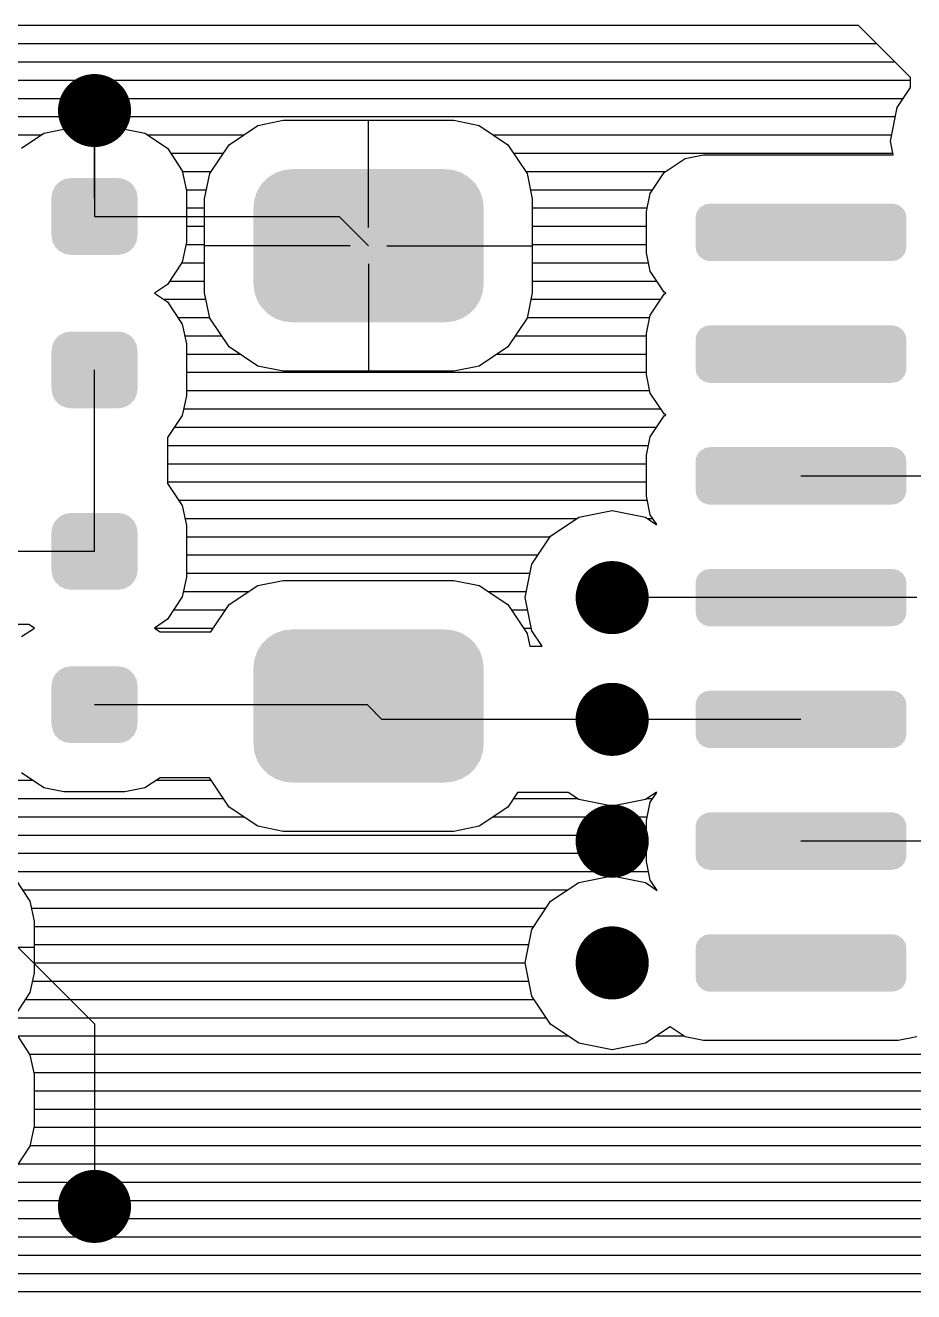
# Model space of a CAD drawing. Extents: x 295 to 953, y 10 to 290.
# Drawn here: x 563.5 to 583.88, y 160.36 to 189.42 of the extents above; entities that cross this region are included whole.
import ezdxf

# ---------------------------------------------------------------- set-up
doc = ezdxf.new("R2010")
doc.units = 0
doc.header["$LTSCALE"] = 5
doc.header["$MEASUREMENT"] = 0
doc.layers.get('0').update_dxf_attribs({"linetype": 'CONTINUOUS', "lineweight": 25})

msp = doc.modelspace()

# ---------------------------------------------------------------- linework, layer by layer
for p, q in [((582.61, 189.421), (559.688, 189.421)), ((583.806, 188.226), (582.61, 189.421)), ((560.716, 189.002), (583.029, 189.002)), ((561.102, 188.583), (583.448, 188.583)), ((561.348, 188.164), (583.806, 188.164)), ((583.806, 187.991), (583.806, 188.226)), ((561.432, 187.745), (583.638, 187.745)), ((583.499, 187.533), (583.806, 187.991)), ((565.086, 187.466), (565.086, 185.035)), ((583.348, 186.767), (583.499, 187.533)), ((562.046, 187.326), (583.459, 187.326)), ((568.83, 187.125), (569.411, 187.242)), ((569.411, 187.242), (573.328, 187.242)), ((571.373, 184.783), (571.373, 187.242)), ((573.328, 187.242), (573.91, 187.125)), ((562.974, 186.907), (563.873, 186.907)), ((563.41, 186.599), (563.924, 186.946)), ((563.924, 186.946), (564.382, 187.035)), ((564.382, 187.035), (565.785, 187.035)), ((565.086, 185.454), (565.086, 187.035)), ((565.785, 187.035), (566.243, 186.946)), ((566.243, 186.946), (566.757, 186.599)), ((566.293, 186.907), (568.506, 186.907)), ((568.171, 186.683), (568.83, 187.125)), ((573.91, 187.125), (574.569, 186.683)), ((574.234, 186.907), (583.376, 186.907)), ((566.757, 186.599), (567.098, 186.085)), ((567.729, 186.024), (568.171, 186.683)), ((574.569, 186.683), (575.01, 186.024)), ((583.409, 186.449), (583.348, 186.767)), ((566.83, 186.488), (568.037, 186.488)), ((574.703, 186.488), (583.404, 186.488)), ((578.156, 186.046), (578.631, 186.365)), ((578.631, 186.365), (579.056, 186.449)), ((579.056, 186.449), (583.409, 186.449)), ((567.098, 186.085), (567.193, 185.627)), ((567.103, 186.069), (567.757, 186.069)), ((567.612, 185.443), (567.729, 186.024)), ((574.982, 186.069), (578.19, 186.069)), ((575.01, 186.024), (575.128, 185.443)), ((577.832, 185.566), (578.156, 186.046)), ((567.187, 185.65), (567.657, 185.65)), ((567.193, 185.627), (567.193, 184.442)), ((567.612, 183.286), (567.612, 185.443)), ((575.083, 185.65), (577.888, 185.65)), ((575.128, 185.443), (575.128, 183.286)), ((577.748, 185.147), (577.832, 185.566)), ((567.193, 185.23), (567.612, 185.23)), ((575.128, 185.23), (577.765, 185.23)), ((577.748, 184.202), (577.748, 185.147)), ((565.086, 185.035), (570.696, 185.035)), ((565.505, 185.035), (567.193, 185.035)), ((567.193, 184.811), (567.612, 184.811)), ((570.696, 185.035), (571.373, 184.364)), ((575.128, 184.811), (577.748, 184.811)), ((567.193, 184.442), (567.098, 183.99)), ((567.182, 184.392), (567.612, 184.392)), ((570.953, 184.364), (567.612, 184.364)), ((571.792, 184.364), (575.128, 184.364)), ((575.128, 184.392), (577.748, 184.392)), ((567.098, 183.99), (566.757, 183.476)), ((567.092, 183.973), (567.612, 183.973)), ((571.373, 183.945), (571.373, 181.486)), ((575.128, 183.973), (577.793, 183.973)), ((577.832, 183.778), (577.748, 184.202)), ((578.156, 183.297), (577.832, 183.778)), ((566.757, 183.476), (566.461, 183.275)), ((566.813, 183.554), (567.612, 183.554)), ((575.128, 183.554), (577.983, 183.554)), ((566.461, 183.275), (566.757, 183.079)), ((566.673, 183.135), (567.64, 183.135)), ((566.757, 183.079), (567.098, 182.565)), ((567.729, 182.705), (567.612, 183.286)), ((575.128, 183.286), (575.01, 182.705)), ((575.1, 183.135), (578.078, 183.135)), ((577.832, 182.772), (578.156, 183.252)), ((578.19, 183.275), (578.156, 183.297)), ((578.156, 183.252), (578.19, 183.275)), ((566.997, 182.716), (567.724, 182.716)), ((567.098, 182.565), (567.193, 182.112)), ((568.171, 182.045), (567.729, 182.705)), ((575.01, 182.705), (574.569, 182.045)), ((575.016, 182.716), (577.821, 182.716)), ((577.748, 182.353), (577.832, 182.772)), ((567.154, 182.297), (568.003, 182.297)), ((574.737, 182.297), (577.748, 182.297)), ((577.748, 181.408), (577.748, 182.353)), ((567.193, 182.112), (567.193, 180.922)), ((568.83, 181.604), (568.171, 182.045)), ((574.569, 182.045), (573.91, 181.604)), ((567.193, 181.878), (568.417, 181.878)), ((574.323, 181.878), (577.748, 181.878)), ((565.086, 177.351), (565.086, 181.514)), ((567.193, 181.459), (577.748, 181.459)), ((569.411, 181.486), (568.83, 181.604)), ((573.328, 181.486), (569.411, 181.486)), ((573.91, 181.604), (573.328, 181.486)), ((577.832, 180.984), (577.748, 181.408)), ((567.193, 181.039), (577.821, 181.039)), ((567.193, 180.922), (567.098, 180.469)), ((578.156, 180.503), (577.832, 180.984)), ((567.098, 180.469), (566.762, 179.961)), ((567.131, 180.62), (578.078, 180.62)), ((577.832, 179.978), (578.156, 180.458)), ((578.19, 180.481), (578.156, 180.503)), ((578.156, 180.458), (578.19, 180.481)), ((566.925, 180.201), (577.983, 180.201)), ((566.762, 179.961), (566.762, 178.91)), ((577.748, 179.559), (577.832, 179.978)), ((566.762, 179.782), (577.793, 179.782)), ((566.762, 179.363), (577.748, 179.363)), ((577.748, 178.614), (577.748, 179.559)), ((581.291, 179.084), (585.343, 179.084)), ((566.762, 178.944), (577.748, 178.944)), ((566.762, 178.91), (567.098, 178.402)), ((567.014, 178.525), (577.765, 178.525)), ((577.832, 178.19), (577.748, 178.614)), ((567.098, 178.402), (567.193, 177.944)), ((575.547, 177.703), (576.195, 178.134)), ((576.195, 178.134), (576.961, 178.285)), ((576.961, 178.285), (577.721, 178.134)), ((577.721, 178.134), (577.966, 177.966)), ((577.983, 177.966), (577.832, 178.19)), ((567.159, 178.106), (576.156, 178.106)), ((567.193, 177.944), (567.193, 176.759)), ((577.76, 178.106), (577.888, 178.106)), ((577.966, 177.966), (577.983, 177.966)), ((567.193, 177.687), (575.541, 177.687)), ((575.117, 177.055), (575.547, 177.703)), ((565.086, 177.351), (560.023, 177.351)), ((567.193, 177.268), (575.256, 177.268)), ((574.966, 176.29), (575.117, 177.055)), ((567.193, 176.759), (567.098, 176.306)), ((567.193, 176.848), (575.077, 176.848)), ((568.83, 176.569), (569.411, 176.681)), ((569.411, 176.681), (573.328, 176.681)), ((573.328, 176.681), (573.91, 176.569)), ((567.126, 176.429), (568.629, 176.429)), ((568.171, 176.128), (568.83, 176.569)), ((573.91, 176.569), (574.569, 176.128)), ((574.111, 176.429), (574.994, 176.429)), ((567.098, 176.306), (566.757, 175.792)), ((567.757, 175.507), (568.171, 176.128)), ((574.569, 176.128), (575.01, 175.463)), ((575.117, 175.53), (574.966, 176.29)), ((581.291, 176.29), (576.961, 176.29)), ((583.946, 176.29), (581.291, 176.29)), ((566.902, 176.01), (568.092, 176.01)), ((574.647, 176.01), (575.022, 176.01)), ((563.577, 175.675), (563.214, 175.675)), ((563.41, 175.396), (563.706, 175.591)), ((563.706, 175.591), (563.577, 175.675)), ((566.757, 175.792), (566.461, 175.591)), ((566.461, 175.591), (567.813, 175.591)), ((566.461, 175.591), (566.589, 175.507)), ((574.927, 175.591), (575.105, 175.591)), ((575.351, 175.172), (575.117, 175.53)), ((566.589, 175.507), (567.757, 175.507)), ((575.01, 175.463), (575.072, 175.172)), ((575.072, 175.172), (575.351, 175.172)), ((575.072, 175.172), (575.351, 175.172)), ((571.345, 173.831), (565.086, 173.831)), ((571.68, 173.496), (571.345, 173.831)), ((571.68, 173.496), (571.373, 173.803)), ((576.961, 173.496), (571.68, 173.496)), ((581.291, 173.496), (576.961, 173.496)), ((555.927, 172.099), (563.667, 172.099)), ((563.924, 171.925), (563.41, 172.272)), ((566.589, 172.154), (566.243, 171.925)), ((566.5, 172.099), (567.757, 172.099)), ((567.724, 172.154), (566.589, 172.154)), ((567.729, 172.143), (567.724, 172.154)), ((568.171, 171.484), (567.729, 172.143)), ((564.382, 171.836), (563.924, 171.925)), ((565.785, 171.836), (564.382, 171.836)), ((566.243, 171.925), (565.785, 171.836)), ((574.792, 171.819), (574.569, 171.484)), ((575.949, 171.819), (574.792, 171.819)), ((576.195, 171.657), (575.949, 171.819)), ((577.966, 171.819), (577.721, 171.657)), ((577.832, 171.596), (577.983, 171.819)), ((577.983, 171.819), (577.966, 171.819)), ((555.654, 171.68), (568.037, 171.68)), ((568.83, 171.042), (568.171, 171.484)), ((574.569, 171.484), (573.91, 171.042)), ((574.703, 171.68), (576.156, 171.68)), ((576.961, 171.501), (576.195, 171.657)), ((577.721, 171.657), (576.961, 171.501)), ((577.748, 171.177), (577.832, 171.596)), ((577.76, 171.68), (577.888, 171.68)), ((555.788, 171.26), (568.506, 171.26)), ((574.234, 171.26), (577.765, 171.26)), ((577.748, 170.232), (577.748, 171.177)), ((569.411, 170.925), (568.83, 171.042)), ((573.328, 170.925), (569.411, 170.925)), ((573.91, 171.042), (573.328, 170.925)), ((555.871, 170.841), (577.748, 170.841)), ((585.343, 170.702), (581.291, 170.702)), ((555.844, 170.422), (577.748, 170.422)), ((563.007, 170.003), (577.793, 170.003)), ((577.832, 169.808), (577.748, 170.232)), ((563.264, 169.835), (563.605, 169.321)), ((575.547, 169.321), (576.195, 169.752)), ((576.195, 169.752), (576.961, 169.903)), ((576.961, 169.903), (577.721, 169.752)), ((577.721, 169.752), (577.994, 169.567)), ((577.994, 169.567), (577.832, 169.808)), ((563.432, 169.584), (575.944, 169.584)), ((577.966, 169.584), (577.983, 169.584)), ((563.605, 169.321), (563.7, 168.863)), ((563.639, 169.165), (575.446, 169.165)), ((575.117, 168.673), (575.547, 169.321)), ((563.7, 168.863), (563.7, 167.678)), ((563.7, 168.746), (575.167, 168.746)), ((574.966, 167.908), (575.117, 168.673)), ((562.013, 168.271), (563.7, 168.271)), ((563.326, 168.271), (565.086, 166.511)), ((563.7, 168.327), (575.049, 168.327)), ((563.7, 167.678), (563.605, 167.226)), ((563.7, 167.908), (574.966, 167.908)), ((575.117, 167.148), (574.966, 167.908)), ((563.661, 167.489), (575.049, 167.489)), ((563.605, 167.226), (563.264, 166.712)), ((575.547, 166.499), (575.117, 167.148)), ((563.505, 167.069), (575.167, 167.069)), ((563.181, 166.65), (575.446, 166.65)), ((565.086, 166.511), (565.086, 162.32)), ((563.264, 166.315), (563.605, 165.801)), ((563.32, 166.231), (575.949, 166.231)), ((576.195, 166.069), (575.547, 166.499)), ((578.29, 166.444), (577.721, 166.069)), ((577.966, 166.231), (578.609, 166.231)), ((578.631, 166.214), (578.29, 166.444)), ((579.056, 166.131), (578.631, 166.214)), ((583.946, 166.214), (583.521, 166.131)), ((576.961, 165.913), (576.195, 166.069)), ((577.721, 166.069), (576.961, 165.913)), ((583.521, 166.131), (579.056, 166.131)), ((563.6, 165.812), (587.857, 165.812)), ((563.605, 165.801), (563.7, 165.348)), ((563.689, 165.393), (587.857, 165.393)), ((563.7, 165.348), (563.7, 164.158)), ((563.7, 164.974), (587.857, 164.974)), ((563.7, 164.555), (587.857, 164.555)), ((563.7, 164.158), (563.605, 163.705)), ((563.695, 164.136), (587.857, 164.136)), ((563.605, 163.705), (563.264, 163.191)), ((563.611, 163.717), (587.857, 163.717)), ((563.337, 163.298), (587.891, 163.298)), ((562.801, 162.878), (588.064, 162.878)), ((561.459, 162.459), (588.416, 162.459)), ((561.432, 162.04), (588.835, 162.04)), ((561.348, 161.621), (589.254, 161.621)), ((561.102, 161.202), (589.673, 161.202)), ((560.716, 160.783), (590.254, 160.783)), ((559.688, 160.364), (591.333, 160.364))]:
    msp.add_line(p, q)
at = {"const_width": 0.838}
for points in [[(564.667, 187.466, 1), (565.505, 187.466, 1)], [(576.541, 176.29, 1), (577.38, 176.29, 1)], [(576.541, 173.496, 1), (577.38, 173.496, 1)], [(576.541, 170.702, 1), (577.38, 170.702, 1)], [(576.541, 167.908, 1), (577.38, 167.908, 1)], [(564.667, 162.32, 1), (565.505, 162.32, 1)]]:
    msp.add_lwpolyline(points, format="xyb", close=True, dxfattribs=at)
for points in [[(569.072, 185.933), (569.229, 186.033), (573.675, 185.933), (573.514, 186.033)], [(569.229, 186.033), (569.242, 186.037), (573.514, 186.033), (573.507, 186.037)], [(569.242, 186.037), (569.416, 186.098), (573.507, 186.037), (573.326, 186.098)], [(569.416, 186.098), (569.436, 186.101), (573.326, 186.098), (573.319, 186.101)], [(569.436, 186.101), (569.612, 186.121), (573.319, 186.101), (573.133, 186.121)], [(569.612, 186.121), (569.612, 186.124), (573.133, 186.121), (573.133, 186.124)], [(564.124, 185.614), (564.178, 185.726), (566.05, 185.614), (565.992, 185.726)], [(564.178, 185.726), (564.189, 185.738), (565.992, 185.726), (565.986, 185.738)], [(564.189, 185.738), (564.275, 185.827), (565.986, 185.738), (565.895, 185.827)], [(564.275, 185.827), (564.291, 185.835), (565.895, 185.827), (565.886, 185.835)], [(564.291, 185.835), (564.398, 185.892), (565.886, 185.835), (565.769, 185.892)], [(564.398, 185.892), (564.425, 185.896), (565.769, 185.892), (565.76, 185.896)], [(564.425, 185.896), (564.536, 185.915), (565.76, 185.896), (565.636, 185.915)], [(568.823, 185.628), (568.922, 185.786), (573.923, 185.628), (573.822, 185.786)], [(568.922, 185.786), (568.93, 185.794), (573.822, 185.786), (573.817, 185.794)], [(568.93, 185.794), (569.061, 185.927), (573.817, 185.794), (573.682, 185.927)], [(569.061, 185.927), (569.072, 185.933), (573.682, 185.927), (573.675, 185.933)], [(564.097, 184.593), (564.097, 185.476), (566.075, 184.593), (566.075, 185.476)], [(564.1, 185.476), (564.118, 185.6), (566.072, 185.476), (566.052, 185.6)], [(564.118, 185.6), (564.124, 185.614), (566.052, 185.6), (566.05, 185.614)], [(568.732, 185.244), (568.753, 185.431), (574.013, 185.244), (573.991, 185.431)], [(568.753, 185.431), (568.757, 185.441), (573.991, 185.431), (573.99, 185.441)], [(568.757, 185.441), (568.817, 185.618), (573.99, 185.441), (573.927, 185.618)], [(568.817, 185.618), (568.823, 185.628), (573.927, 185.618), (573.923, 185.628)], [(568.732, 185.242), (568.732, 185.244), (574.013, 185.242), (574.013, 185.244)], [(568.732, 183.487), (568.732, 185.242), (574.013, 183.487), (574.013, 185.242)], [(578.873, 185.033), (578.898, 185.12), (583.705, 185.033), (583.689, 185.12)], [(578.898, 185.12), (578.907, 185.149), (583.689, 185.12), (583.671, 185.149)], [(578.907, 185.149), (578.963, 185.223), (583.671, 185.149), (583.625, 185.223)], [(578.963, 185.223), (578.98, 185.245), (583.625, 185.223), (583.596, 185.245)], [(578.98, 185.245), (579.062, 185.296), (583.596, 185.245), (583.529, 185.296)], [(579.062, 185.296), (579.083, 185.309), (583.529, 185.296), (583.484, 185.309)], [(579.083, 185.309), (579.193, 185.329), (583.484, 185.309), (583.413, 185.329)], [(579.193, 185.329), (579.201, 185.331), (583.413, 185.329), (583.381, 185.331)], [(578.872, 185.001), (578.873, 185.033), (583.711, 185.001), (583.705, 185.033)], [(578.872, 184.342), (578.872, 185.001), (583.711, 184.342), (583.711, 185.001)], [(564.12, 184.47), (564.1, 184.593), (566.054, 184.47), (566.072, 184.593)], [(564.122, 184.456), (564.12, 184.47), (566.048, 184.456), (566.054, 184.47)], [(564.18, 184.344), (564.122, 184.456), (565.994, 184.344), (566.048, 184.456)], [(564.186, 184.332), (564.18, 184.344), (565.983, 184.332), (565.994, 184.344)], [(564.278, 184.243), (564.186, 184.332), (565.898, 184.243), (565.983, 184.332)], [(564.286, 184.234), (564.278, 184.243), (565.881, 184.234), (565.898, 184.243)], [(564.403, 184.178), (564.286, 184.234), (565.774, 184.178), (565.881, 184.234)], [(578.878, 184.31), (578.872, 184.342), (583.709, 184.31), (583.711, 184.342)], [(578.894, 184.223), (578.878, 184.31), (583.684, 184.223), (583.709, 184.31)], [(564.412, 184.173), (564.403, 184.178), (565.748, 184.173), (565.774, 184.178)], [(564.536, 184.155), (564.412, 184.173), (565.636, 184.155), (565.748, 184.173)], [(578.912, 184.194), (578.894, 184.223), (583.676, 184.194), (583.684, 184.223)], [(578.957, 184.12), (578.912, 184.194), (583.62, 184.12), (583.676, 184.194)], [(578.987, 184.098), (578.957, 184.12), (583.603, 184.098), (583.62, 184.12)], [(579.054, 184.047), (578.987, 184.098), (583.521, 184.047), (583.603, 184.098)], [(579.098, 184.034), (579.054, 184.047), (583.5, 184.034), (583.521, 184.047)], [(579.17, 184.014), (579.098, 184.034), (583.389, 184.014), (583.5, 184.034)], [(579.201, 184.012), (579.17, 184.014), (583.381, 184.012), (583.389, 184.014)], [(568.732, 183.484), (568.732, 183.487), (574.013, 183.484), (574.013, 183.487)], [(568.754, 183.298), (568.732, 183.484), (573.992, 183.298), (574.013, 183.484)], [(568.755, 183.287), (568.754, 183.298), (573.989, 183.287), (573.992, 183.298)], [(568.819, 183.111), (568.755, 183.287), (573.928, 183.111), (573.989, 183.287)], [(568.822, 183.101), (568.819, 183.111), (573.922, 183.101), (573.928, 183.111)], [(568.923, 182.942), (568.822, 183.101), (573.823, 182.942), (573.922, 183.101)], [(568.929, 182.934), (568.923, 182.942), (573.815, 182.934), (573.823, 182.942)], [(569.063, 182.802), (568.929, 182.934), (573.684, 182.802), (573.815, 182.934)], [(569.07, 182.795), (569.063, 182.802), (573.673, 182.795), (573.684, 182.802)], [(569.231, 182.696), (569.07, 182.795), (573.516, 182.696), (573.673, 182.795)], [(569.238, 182.691), (569.231, 182.696), (573.503, 182.691), (573.516, 182.696)], [(569.419, 182.63), (569.238, 182.691), (573.33, 182.63), (573.503, 182.691)], [(569.426, 182.628), (569.419, 182.63), (573.309, 182.628), (573.33, 182.63)], [(569.612, 182.608), (569.426, 182.628), (573.133, 182.608), (573.309, 182.628)], [(569.612, 182.604), (569.612, 182.608), (573.133, 182.604), (573.133, 182.608)], [(578.98, 182.451), (579.062, 182.502), (583.596, 182.451), (583.529, 182.502)], [(579.062, 182.502), (579.083, 182.515), (583.529, 182.502), (583.484, 182.515)], [(579.083, 182.515), (579.193, 182.535), (583.484, 182.515), (583.413, 182.535)], [(579.193, 182.535), (579.201, 182.537), (583.413, 182.535), (583.381, 182.537)], [(564.124, 182.094), (564.178, 182.206), (566.05, 182.094), (565.992, 182.206)], [(564.178, 182.206), (564.189, 182.218), (565.992, 182.206), (565.986, 182.218)], [(564.189, 182.218), (564.275, 182.306), (565.986, 182.218), (565.895, 182.306)], [(564.275, 182.306), (564.291, 182.315), (565.895, 182.306), (565.886, 182.315)], [(564.291, 182.315), (564.398, 182.371), (565.886, 182.315), (565.769, 182.371)], [(564.398, 182.371), (564.425, 182.376), (565.769, 182.371), (565.76, 182.376)], [(564.425, 182.376), (564.536, 182.394), (565.76, 182.376), (565.636, 182.394)], [(578.872, 182.207), (578.873, 182.239), (583.711, 182.207), (583.705, 182.239)], [(578.872, 181.548), (578.872, 182.207), (583.711, 181.548), (583.711, 182.207)], [(578.873, 182.239), (578.898, 182.326), (583.705, 182.239), (583.689, 182.326)], [(578.898, 182.326), (578.907, 182.355), (583.689, 182.326), (583.671, 182.355)], [(578.907, 182.355), (578.963, 182.429), (583.671, 182.355), (583.625, 182.429)], [(578.963, 182.429), (578.98, 182.451), (583.625, 182.429), (583.596, 182.451)], [(564.097, 181.073), (564.097, 181.956), (566.075, 181.073), (566.075, 181.956)], [(564.1, 181.956), (564.118, 182.08), (566.072, 181.956), (566.052, 182.08)], [(564.118, 182.08), (564.124, 182.094), (566.052, 182.08), (566.05, 182.094)], [(578.878, 181.516), (578.872, 181.548), (583.709, 181.516), (583.711, 181.548)], [(578.894, 181.429), (578.878, 181.516), (583.684, 181.429), (583.709, 181.516)], [(578.912, 181.4), (578.894, 181.429), (583.676, 181.4), (583.684, 181.429)], [(578.957, 181.326), (578.912, 181.4), (583.62, 181.326), (583.676, 181.4)], [(578.987, 181.304), (578.957, 181.326), (583.603, 181.304), (583.62, 181.326)], [(564.12, 180.949), (564.1, 181.073), (566.054, 180.949), (566.072, 181.073)], [(579.054, 181.253), (578.987, 181.304), (583.521, 181.253), (583.603, 181.304)], [(579.098, 181.24), (579.054, 181.253), (583.5, 181.24), (583.521, 181.253)], [(579.17, 181.22), (579.098, 181.24), (583.389, 181.22), (583.5, 181.24)], [(579.201, 181.218), (579.17, 181.22), (583.381, 181.218), (583.389, 181.22)], [(564.122, 180.935), (564.12, 180.949), (566.048, 180.935), (566.054, 180.949)], [(564.18, 180.823), (564.122, 180.935), (565.994, 180.823), (566.048, 180.935)], [(564.186, 180.811), (564.18, 180.823), (565.983, 180.811), (565.994, 180.823)], [(564.278, 180.723), (564.186, 180.811), (565.898, 180.723), (565.983, 180.811)], [(564.286, 180.714), (564.278, 180.723), (565.881, 180.714), (565.898, 180.723)], [(564.403, 180.657), (564.286, 180.714), (565.774, 180.657), (565.881, 180.714)], [(564.412, 180.653), (564.403, 180.657), (565.748, 180.653), (565.774, 180.657)], [(564.536, 180.634), (564.412, 180.653), (565.636, 180.634), (565.748, 180.653)], [(578.907, 179.561), (578.963, 179.635), (583.671, 179.561), (583.625, 179.635)], [(578.963, 179.635), (578.98, 179.657), (583.625, 179.635), (583.596, 179.657)], [(578.98, 179.657), (579.062, 179.708), (583.596, 179.657), (583.529, 179.708)], [(579.062, 179.708), (579.083, 179.721), (583.529, 179.708), (583.484, 179.721)], [(579.083, 179.721), (579.193, 179.741), (583.484, 179.721), (583.413, 179.741)], [(579.193, 179.741), (579.201, 179.743), (583.413, 179.741), (583.381, 179.743)], [(578.872, 179.413), (578.873, 179.445), (583.711, 179.413), (583.705, 179.445)], [(578.872, 178.754), (578.872, 179.413), (583.711, 178.754), (583.711, 179.413)], [(578.873, 179.445), (578.898, 179.532), (583.705, 179.445), (583.689, 179.532)], [(578.898, 179.532), (578.907, 179.561), (583.689, 179.532), (583.671, 179.561)], [(578.878, 178.722), (578.872, 178.754), (583.709, 178.722), (583.711, 178.754)], [(578.894, 178.635), (578.878, 178.722), (583.684, 178.635), (583.709, 178.722)], [(578.912, 178.606), (578.894, 178.635), (583.676, 178.606), (583.684, 178.635)], [(578.957, 178.532), (578.912, 178.606), (583.62, 178.532), (583.676, 178.606)], [(578.987, 178.51), (578.957, 178.532), (583.603, 178.51), (583.62, 178.532)], [(579.054, 178.459), (578.987, 178.51), (583.521, 178.459), (583.603, 178.51)], [(579.098, 178.446), (579.054, 178.459), (583.5, 178.446), (583.521, 178.459)], [(579.17, 178.426), (579.098, 178.446), (583.389, 178.426), (583.5, 178.446)], [(579.201, 178.424), (579.17, 178.426), (583.381, 178.424), (583.389, 178.426)], [(564.189, 178.054), (564.275, 178.143), (565.986, 178.054), (565.895, 178.143)], [(564.275, 178.143), (564.291, 178.152), (565.895, 178.143), (565.886, 178.152)], [(564.291, 178.152), (564.398, 178.208), (565.886, 178.152), (565.769, 178.208)], [(564.398, 178.208), (564.425, 178.213), (565.769, 178.208), (565.76, 178.213)], [(564.425, 178.213), (564.536, 178.231), (565.76, 178.213), (565.636, 178.231)], [(564.1, 177.793), (564.118, 177.917), (566.072, 177.793), (566.052, 177.917)], [(564.118, 177.917), (564.124, 177.931), (566.052, 177.917), (566.05, 177.931)], [(564.124, 177.931), (564.178, 178.043), (566.05, 177.931), (565.992, 178.043)], [(564.178, 178.043), (564.189, 178.054), (565.992, 178.043), (565.986, 178.054)], [(564.097, 176.91), (564.097, 177.793), (566.075, 176.91), (566.075, 177.793)], [(564.12, 176.786), (564.1, 176.91), (566.054, 176.786), (566.072, 176.91)], [(564.122, 176.772), (564.12, 176.786), (566.048, 176.772), (566.054, 176.786)], [(564.18, 176.66), (564.122, 176.772), (565.994, 176.66), (566.048, 176.772)], [(578.873, 176.651), (578.898, 176.738), (583.705, 176.651), (583.689, 176.738)], [(578.898, 176.738), (578.907, 176.767), (583.689, 176.738), (583.671, 176.767)], [(578.907, 176.767), (578.963, 176.841), (583.671, 176.767), (583.625, 176.841)], [(578.963, 176.841), (578.98, 176.863), (583.625, 176.841), (583.596, 176.863)], [(578.98, 176.863), (579.062, 176.914), (583.596, 176.863), (583.529, 176.914)], [(579.062, 176.914), (579.083, 176.927), (583.529, 176.914), (583.484, 176.927)], [(579.083, 176.927), (579.193, 176.947), (583.484, 176.927), (583.413, 176.947)], [(579.193, 176.947), (579.201, 176.949), (583.413, 176.947), (583.381, 176.949)], [(564.186, 176.648), (564.18, 176.66), (565.983, 176.648), (565.994, 176.66)], [(564.278, 176.559), (564.186, 176.648), (565.898, 176.559), (565.983, 176.648)], [(564.286, 176.551), (564.278, 176.559), (565.881, 176.551), (565.898, 176.559)], [(564.403, 176.494), (564.286, 176.551), (565.774, 176.494), (565.881, 176.551)], [(564.412, 176.49), (564.403, 176.494), (565.748, 176.49), (565.774, 176.494)], [(564.536, 176.471), (564.412, 176.49), (565.636, 176.471), (565.748, 176.49)], [(578.872, 176.619), (578.873, 176.651), (583.711, 176.619), (583.705, 176.651)], [(578.872, 175.96), (578.872, 176.619), (583.711, 175.96), (583.711, 176.619)], [(578.878, 175.928), (578.872, 175.96), (583.709, 175.928), (583.711, 175.96)], [(578.894, 175.841), (578.878, 175.928), (583.684, 175.841), (583.709, 175.928)], [(578.912, 175.812), (578.894, 175.841), (583.676, 175.812), (583.684, 175.841)], [(578.957, 175.738), (578.912, 175.812), (583.62, 175.738), (583.676, 175.812)], [(569.242, 175.476), (569.416, 175.537), (573.507, 175.476), (573.326, 175.537)], [(569.416, 175.537), (569.436, 175.539), (573.326, 175.537), (573.319, 175.539)], [(569.436, 175.539), (569.612, 175.559), (573.319, 175.539), (573.133, 175.559)], [(569.612, 175.559), (569.612, 175.563), (573.133, 175.559), (573.133, 175.563)], [(578.987, 175.716), (578.957, 175.738), (583.603, 175.716), (583.62, 175.738)], [(579.054, 175.665), (578.987, 175.716), (583.521, 175.665), (583.603, 175.716)], [(579.098, 175.652), (579.054, 175.665), (583.5, 175.652), (583.521, 175.665)], [(579.17, 175.632), (579.098, 175.652), (583.389, 175.632), (583.5, 175.652)], [(579.201, 175.63), (579.17, 175.632), (583.381, 175.63), (583.389, 175.632)], [(568.823, 175.066), (568.922, 175.225), (573.923, 175.066), (573.822, 175.225)], [(568.922, 175.225), (568.93, 175.233), (573.822, 175.225), (573.817, 175.233)], [(568.93, 175.233), (569.061, 175.365), (573.817, 175.233), (573.682, 175.365)], [(569.061, 175.365), (569.072, 175.372), (573.682, 175.365), (573.675, 175.372)], [(569.072, 175.372), (569.229, 175.471), (573.675, 175.372), (573.514, 175.471)], [(569.229, 175.471), (569.242, 175.476), (573.514, 175.471), (573.507, 175.476)], [(568.757, 174.88), (568.817, 175.057), (573.99, 174.88), (573.927, 175.057)], [(568.817, 175.057), (568.823, 175.066), (573.927, 175.057), (573.923, 175.066)], [(564.291, 174.631), (564.398, 174.688), (565.886, 174.631), (565.769, 174.688)], [(564.398, 174.688), (564.425, 174.692), (565.769, 174.688), (565.76, 174.692)], [(564.425, 174.692), (564.536, 174.711), (565.76, 174.692), (565.636, 174.711)], [(568.732, 174.683), (568.753, 174.869), (574.013, 174.683), (573.991, 174.869)], [(568.732, 174.68), (568.732, 174.683), (574.013, 174.68), (574.013, 174.683)], [(568.732, 172.926), (568.732, 174.68), (574.013, 172.926), (574.013, 174.68)], [(568.753, 174.869), (568.757, 174.88), (573.991, 174.869), (573.99, 174.88)], [(564.1, 174.272), (564.118, 174.396), (566.072, 174.272), (566.052, 174.396)], [(564.118, 174.396), (564.124, 174.41), (566.052, 174.396), (566.05, 174.41)], [(564.124, 174.41), (564.178, 174.522), (566.05, 174.41), (565.992, 174.522)], [(564.178, 174.522), (564.189, 174.534), (565.992, 174.522), (565.986, 174.534)], [(564.189, 174.534), (564.275, 174.623), (565.986, 174.534), (565.895, 174.623)], [(564.275, 174.623), (564.291, 174.631), (565.895, 174.623), (565.886, 174.631)], [(564.097, 173.389), (564.097, 174.272), (566.075, 173.389), (566.075, 174.272)], [(578.963, 174.047), (578.98, 174.069), (583.625, 174.047), (583.596, 174.069)], [(578.98, 174.069), (579.062, 174.12), (583.596, 174.069), (583.529, 174.12)], [(579.062, 174.12), (579.083, 174.133), (583.529, 174.12), (583.484, 174.133)], [(579.083, 174.133), (579.193, 174.153), (583.484, 174.133), (583.413, 174.153)], [(579.193, 174.153), (579.201, 174.155), (583.413, 174.153), (583.381, 174.155)], [(578.872, 173.825), (578.873, 173.857), (583.711, 173.825), (583.705, 173.857)], [(578.872, 173.166), (578.872, 173.825), (583.711, 173.166), (583.711, 173.825)], [(578.873, 173.857), (578.898, 173.944), (583.705, 173.857), (583.689, 173.944)], [(578.898, 173.944), (578.907, 173.973), (583.689, 173.944), (583.671, 173.973)], [(578.907, 173.973), (578.963, 174.047), (583.671, 173.973), (583.625, 174.047)], [(564.12, 173.266), (564.1, 173.389), (566.054, 173.266), (566.072, 173.389)], [(564.122, 173.252), (564.12, 173.266), (566.048, 173.252), (566.054, 173.266)], [(564.18, 173.14), (564.122, 173.252), (565.994, 173.14), (566.048, 173.252)], [(564.186, 173.128), (564.18, 173.14), (565.983, 173.128), (565.994, 173.14)], [(564.278, 173.039), (564.186, 173.128), (565.898, 173.039), (565.983, 173.128)], [(564.286, 173.03), (564.278, 173.039), (565.881, 173.03), (565.898, 173.039)], [(564.403, 172.974), (564.286, 173.03), (565.774, 172.974), (565.881, 173.03)], [(564.412, 172.969), (564.403, 172.974), (565.748, 172.969), (565.774, 172.974)], [(564.536, 172.951), (564.412, 172.969), (565.636, 172.951), (565.748, 172.969)], [(568.732, 172.923), (568.732, 172.926), (574.013, 172.923), (574.013, 172.926)], [(568.754, 172.737), (568.732, 172.923), (573.992, 172.737), (574.013, 172.923)], [(578.878, 173.134), (578.872, 173.166), (583.709, 173.134), (583.711, 173.166)], [(578.894, 173.047), (578.878, 173.134), (583.684, 173.047), (583.709, 173.134)], [(578.912, 173.018), (578.894, 173.047), (583.676, 173.018), (583.684, 173.047)], [(578.957, 172.944), (578.912, 173.018), (583.62, 172.944), (583.676, 173.018)], [(578.987, 172.922), (578.957, 172.944), (583.603, 172.922), (583.62, 172.944)], [(579.054, 172.871), (578.987, 172.922), (583.521, 172.871), (583.603, 172.922)], [(568.755, 172.726), (568.754, 172.737), (573.989, 172.726), (573.992, 172.737)], [(568.819, 172.549), (568.755, 172.726), (573.928, 172.549), (573.989, 172.726)], [(579.098, 172.858), (579.054, 172.871), (583.5, 172.858), (583.521, 172.871)], [(579.17, 172.838), (579.098, 172.858), (583.389, 172.838), (583.5, 172.858)], [(579.201, 172.836), (579.17, 172.838), (583.381, 172.836), (583.389, 172.838)], [(568.822, 172.54), (568.819, 172.549), (573.922, 172.54), (573.928, 172.549)], [(568.923, 172.381), (568.822, 172.54), (573.823, 172.381), (573.922, 172.54)], [(568.929, 172.373), (568.923, 172.381), (573.815, 172.373), (573.823, 172.381)], [(569.063, 172.24), (568.929, 172.373), (573.684, 172.24), (573.815, 172.373)], [(569.07, 172.234), (569.063, 172.24), (573.673, 172.234), (573.684, 172.24)], [(569.231, 172.135), (569.07, 172.234), (573.516, 172.135), (573.673, 172.234)], [(569.238, 172.13), (569.231, 172.135), (573.503, 172.13), (573.516, 172.135)], [(569.419, 172.069), (569.238, 172.13), (573.33, 172.069), (573.503, 172.13)], [(569.426, 172.067), (569.419, 172.069), (573.309, 172.067), (573.33, 172.069)], [(569.612, 172.047), (569.426, 172.067), (573.133, 172.047), (573.309, 172.067)], [(569.612, 172.043), (569.612, 172.047), (573.133, 172.043), (573.133, 172.047)], [(578.873, 171.063), (578.898, 171.15), (583.705, 171.063), (583.689, 171.15)], [(578.898, 171.15), (578.907, 171.179), (583.689, 171.15), (583.671, 171.179)], [(578.907, 171.179), (578.963, 171.253), (583.671, 171.179), (583.625, 171.253)], [(578.963, 171.253), (578.98, 171.275), (583.625, 171.253), (583.596, 171.275)], [(578.98, 171.275), (579.062, 171.326), (583.596, 171.275), (583.529, 171.326)], [(579.062, 171.326), (579.083, 171.339), (583.529, 171.326), (583.484, 171.339)], [(579.083, 171.339), (579.193, 171.359), (583.484, 171.339), (583.413, 171.359)], [(579.193, 171.359), (579.201, 171.361), (583.413, 171.359), (583.381, 171.361)], [(578.872, 171.031), (578.873, 171.063), (583.711, 171.031), (583.705, 171.063)], [(578.872, 170.372), (578.872, 171.031), (583.711, 170.372), (583.711, 171.031)], [(578.878, 170.34), (578.872, 170.372), (583.709, 170.34), (583.711, 170.372)], [(578.894, 170.253), (578.878, 170.34), (583.684, 170.253), (583.709, 170.34)], [(578.912, 170.224), (578.894, 170.253), (583.676, 170.224), (583.684, 170.253)], [(578.957, 170.15), (578.912, 170.224), (583.62, 170.15), (583.676, 170.224)], [(578.987, 170.128), (578.957, 170.15), (583.603, 170.128), (583.62, 170.15)], [(579.054, 170.077), (578.987, 170.128), (583.521, 170.077), (583.603, 170.128)], [(579.098, 170.064), (579.054, 170.077), (583.5, 170.064), (583.521, 170.077)], [(579.17, 170.044), (579.098, 170.064), (583.389, 170.044), (583.5, 170.064)], [(579.201, 170.042), (579.17, 170.044), (583.381, 170.042), (583.389, 170.044)], [(579.062, 168.532), (579.083, 168.545), (583.529, 168.532), (583.484, 168.545)], [(579.083, 168.545), (579.193, 168.565), (583.484, 168.545), (583.413, 168.565)], [(579.193, 168.565), (579.201, 168.567), (583.413, 168.565), (583.381, 168.567)], [(578.872, 168.237), (578.873, 168.269), (583.711, 168.237), (583.705, 168.269)], [(578.873, 168.269), (578.898, 168.356), (583.705, 168.269), (583.689, 168.356)], [(578.898, 168.356), (578.907, 168.385), (583.689, 168.356), (583.671, 168.385)], [(578.907, 168.385), (578.963, 168.459), (583.671, 168.385), (583.625, 168.459)], [(578.963, 168.459), (578.98, 168.481), (583.625, 168.459), (583.596, 168.481)], [(578.98, 168.481), (579.062, 168.532), (583.596, 168.481), (583.529, 168.532)], [(578.872, 167.578), (578.872, 168.237), (583.711, 167.578), (583.711, 168.237)], [(578.878, 167.546), (578.872, 167.578), (583.709, 167.546), (583.711, 167.578)], [(578.894, 167.459), (578.878, 167.546), (583.684, 167.459), (583.709, 167.546)], [(578.912, 167.43), (578.894, 167.459), (583.676, 167.43), (583.684, 167.459)], [(578.957, 167.356), (578.912, 167.43), (583.62, 167.356), (583.676, 167.43)], [(578.987, 167.334), (578.957, 167.356), (583.603, 167.334), (583.62, 167.356)], [(579.054, 167.283), (578.987, 167.334), (583.521, 167.283), (583.603, 167.334)], [(579.098, 167.27), (579.054, 167.283), (583.5, 167.27), (583.521, 167.283)], [(579.17, 167.25), (579.098, 167.27), (583.389, 167.25), (583.5, 167.27)], [(579.201, 167.248), (579.17, 167.25), (583.381, 167.248), (583.389, 167.25)]]:
    msp.add_solid(points)

doc.saveas('drawing.dxf')
